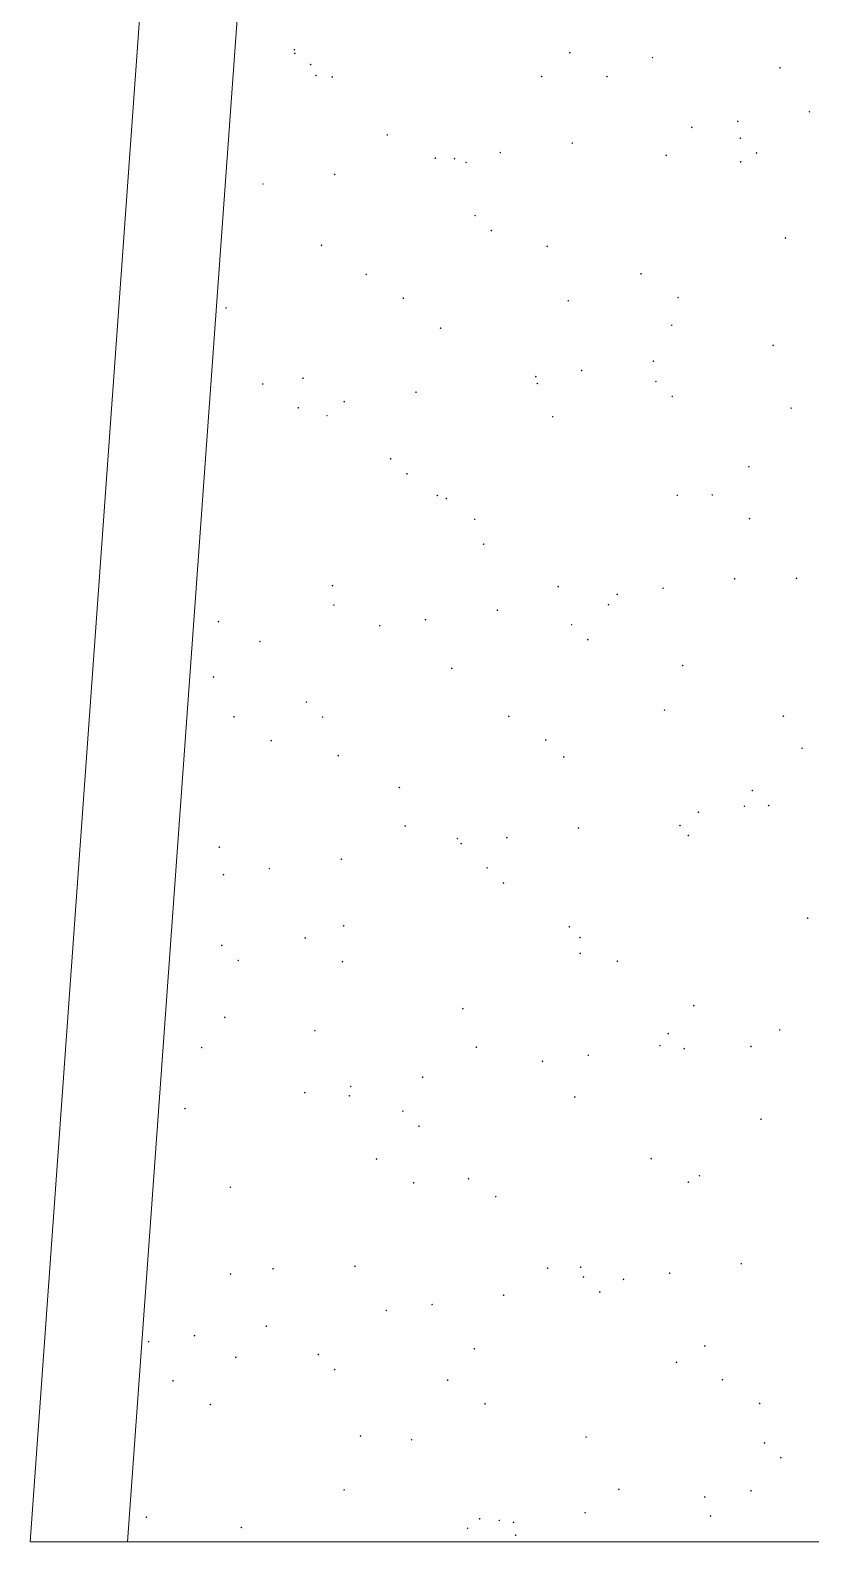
# Model space of a CAD drawing. Header units: millimetres. Extents: x 0 to 414, y 0 to 292.
# Drawn here: x 288.58 to 299.04, y 126.1 to 146.34 of the extents above; entities that cross this region are included whole.
import ezdxf

# ---------------------------------------------------------------- set-up
doc = ezdxf.new("R2010")
doc.units = ezdxf.units.MM

msp = doc.modelspace()

# ---------------------------------------------------------------- hatches: boundary and pattern name
h = msp.add_hatch(color=0)
h.dxf.hatch_style = 2
h.paths.add_polyline_path([(292.121167, 146.061642), (292.108114, 146.074694), (292.121167, 146.087747), (292.134219, 146.074694)])
h = msp.add_hatch(color=0)
h.dxf.hatch_style = 2
h.paths.add_polyline_path([(292.128222, 146.015781), (292.115169, 146.028833), (292.128222, 146.041886), (292.141275, 146.028833)])
h = msp.add_hatch(color=0)
h.dxf.hatch_style = 2
h.paths.add_polyline_path([(292.339889, 145.864086), (292.326836, 145.877139), (292.339889, 145.890192), (292.352942, 145.877139)])
h = msp.add_hatch(color=0)
h.dxf.hatch_style = 2
h.paths.add_polyline_path([(295.811222, 146.022836), (295.798169, 146.035889), (295.811222, 146.048942), (295.824275, 146.035889)])
h = msp.add_hatch(color=0)
h.dxf.hatch_style = 2
h.paths.add_polyline_path([(296.918944, 145.959336), (296.905892, 145.972389), (296.918944, 145.985442), (296.931997, 145.972389)])
h = msp.add_hatch(color=0)
h.dxf.hatch_style = 2
h.paths.add_polyline_path([(292.410444, 145.719447), (292.397392, 145.7325), (292.410444, 145.745553), (292.423497, 145.7325)])
h = msp.add_hatch(color=0)
h.dxf.hatch_style = 2
h.paths.add_polyline_path([(292.629167, 145.698281), (292.616114, 145.711333), (292.629167, 145.724386), (292.642219, 145.711333)])
h = msp.add_hatch(color=0)
h.dxf.hatch_style = 2
h.paths.add_polyline_path([(295.43375, 145.705336), (295.420697, 145.718389), (295.43375, 145.731442), (295.446803, 145.718389)])
h = msp.add_hatch(color=0)
h.dxf.hatch_style = 2
h.paths.add_polyline_path([(296.308639, 145.705336), (296.295586, 145.718389), (296.308639, 145.731442), (296.321692, 145.718389)])
h = msp.add_hatch(color=0)
h.dxf.hatch_style = 2
h.paths.add_polyline_path([(298.626389, 145.821753), (298.613336, 145.834806), (298.626389, 145.847858), (298.639442, 145.834806)])
h = msp.add_hatch(color=0)
h.dxf.hatch_style = 2
h.paths.add_polyline_path([(298.061944, 145.105614), (298.048892, 145.118667), (298.061944, 145.131719), (298.074997, 145.118667)])
h = msp.add_hatch(color=0)
h.dxf.hatch_style = 2
h.paths.add_polyline_path([(299.0215, 145.232614), (299.008447, 145.245667), (299.0215, 145.258719), (299.034553, 145.245667)])
h = msp.add_hatch(color=0)
h.dxf.hatch_style = 2
h.paths.add_polyline_path([(293.366472, 144.922169), (293.353419, 144.935222), (293.366472, 144.948275), (293.379525, 144.935222)])
h = msp.add_hatch(color=0)
h.dxf.hatch_style = 2
h.paths.add_polyline_path([(297.444583, 145.024475), (297.431531, 145.037528), (297.444583, 145.050581), (297.457636, 145.037528)])
h = msp.add_hatch(color=0)
h.dxf.hatch_style = 2
h.paths.add_polyline_path([(298.093694, 144.879836), (298.080642, 144.892889), (298.093694, 144.905942), (298.106747, 144.892889)])
h = msp.add_hatch(color=0)
h.dxf.hatch_style = 2
h.paths.add_polyline_path([(294.879889, 144.685808), (294.866836, 144.698861), (294.879889, 144.711914), (294.892942, 144.698861)])
h = msp.add_hatch(color=0)
h.dxf.hatch_style = 2
h.paths.add_polyline_path([(295.842972, 144.812808), (295.829919, 144.825861), (295.842972, 144.838914), (295.856025, 144.825861)])
h = msp.add_hatch(color=0)
h.dxf.hatch_style = 2
h.paths.add_polyline_path([(297.102389, 144.650531), (297.089336, 144.663583), (297.102389, 144.676636), (297.115442, 144.663583)])
h = msp.add_hatch(color=0)
h.dxf.hatch_style = 2
h.paths.add_polyline_path([(298.312417, 144.682281), (298.299364, 144.695333), (298.312417, 144.708386), (298.325469, 144.695333)])
h = msp.add_hatch(color=0)
h.dxf.hatch_style = 2
h.paths.add_polyline_path([(294.008528, 144.611725), (293.995475, 144.624778), (294.008528, 144.637831), (294.021581, 144.624778)])
h = msp.add_hatch(color=0)
h.dxf.hatch_style = 2
h.paths.add_polyline_path([(294.266056, 144.604669), (294.253003, 144.617722), (294.266056, 144.630775), (294.279108, 144.617722)])
h = msp.add_hatch(color=0)
h.dxf.hatch_style = 2
h.paths.add_polyline_path([(294.421278, 144.555281), (294.408225, 144.568333), (294.421278, 144.581386), (294.434331, 144.568333)])
h = msp.add_hatch(color=0)
h.dxf.hatch_style = 2
h.paths.add_polyline_path([(298.10075, 144.562336), (298.087697, 144.575389), (298.10075, 144.588442), (298.113803, 144.575389)])
h = msp.add_hatch(color=0)
h.dxf.hatch_style = 2
h.paths.add_polyline_path([(291.701361, 144.266003), (291.688308, 144.279056), (291.701361, 144.292108), (291.714414, 144.279056)])
h = msp.add_hatch(color=0)
h.dxf.hatch_style = 2
h.paths.add_polyline_path([(292.660917, 144.393003), (292.647864, 144.406056), (292.660917, 144.419108), (292.673969, 144.406056)])
h = msp.add_hatch(color=0)
h.dxf.hatch_style = 2
h.paths.add_polyline_path([(294.541222, 143.842669), (294.528169, 143.855722), (294.541222, 143.868775), (294.554275, 143.855722)])
h = msp.add_hatch(color=0)
h.dxf.hatch_style = 2
h.paths.add_polyline_path([(294.759944, 143.645114), (294.746892, 143.658167), (294.759944, 143.671219), (294.772997, 143.658167)])
h = msp.add_hatch(color=0)
h.dxf.hatch_style = 2
h.paths.add_polyline_path([(292.484528, 143.444031), (292.471475, 143.457083), (292.484528, 143.470136), (292.497581, 143.457083)])
h = msp.add_hatch(color=0)
h.dxf.hatch_style = 2
h.paths.add_polyline_path([(295.507833, 143.429919), (295.494781, 143.442972), (295.507833, 143.456025), (295.520886, 143.442972)])
h = msp.add_hatch(color=0)
h.dxf.hatch_style = 2
h.paths.add_polyline_path([(298.700472, 143.542808), (298.687419, 143.555861), (298.700472, 143.568914), (298.713525, 143.555861)])
h = msp.add_hatch(color=0)
h.dxf.hatch_style = 2
h.paths.add_polyline_path([(293.08425, 143.055975), (293.071197, 143.069028), (293.08425, 143.082081), (293.097303, 143.069028)])
h = msp.add_hatch(color=0)
h.dxf.hatch_style = 2
h.paths.add_polyline_path([(296.763722, 143.063031), (296.750669, 143.076083), (296.763722, 143.089136), (296.776775, 143.076083)])
h = msp.add_hatch(color=0)
h.dxf.hatch_style = 2
h.paths.add_polyline_path([(293.581667, 142.738475), (293.568614, 142.751528), (293.581667, 142.764581), (293.594719, 142.751528)])
h = msp.add_hatch(color=0)
h.dxf.hatch_style = 2
h.paths.add_polyline_path([(295.790056, 142.703197), (295.777003, 142.71625), (295.790056, 142.729303), (295.803108, 142.71625)])
h = msp.add_hatch(color=0)
h.dxf.hatch_style = 2
h.paths.add_polyline_path([(297.261139, 142.745531), (297.248086, 142.758583), (297.261139, 142.771636), (297.274192, 142.758583)])
h = msp.add_hatch(color=0)
h.dxf.hatch_style = 2
h.paths.add_polyline_path([(291.207472, 142.607947), (291.194419, 142.621), (291.207472, 142.634053), (291.220525, 142.621)])
h = msp.add_hatch(color=0)
h.dxf.hatch_style = 2
h.paths.add_polyline_path([(294.082611, 142.336308), (294.069558, 142.349361), (294.082611, 142.362414), (294.095664, 142.349361)])
h = msp.add_hatch(color=0)
h.dxf.hatch_style = 2
h.paths.add_polyline_path([(297.176472, 142.375114), (297.163419, 142.388167), (297.176472, 142.401219), (297.189525, 142.388167)])
h = msp.add_hatch(color=0)
h.dxf.hatch_style = 2
h.paths.add_polyline_path([(298.534667, 142.107003), (298.521614, 142.120056), (298.534667, 142.133108), (298.547719, 142.120056)])
h = msp.add_hatch(color=0)
h.dxf.hatch_style = 2
h.paths.add_polyline_path([(296.929528, 141.895336), (296.916475, 141.908389), (296.929528, 141.921442), (296.942581, 141.908389)])
h = msp.add_hatch(color=0)
h.dxf.hatch_style = 2
h.paths.add_polyline_path([(292.237583, 141.666031), (292.224531, 141.679083), (292.237583, 141.692136), (292.250636, 141.679083)])
h = msp.add_hatch(color=0)
h.dxf.hatch_style = 2
h.paths.add_polyline_path([(295.356139, 141.687197), (295.343086, 141.70025), (295.356139, 141.713303), (295.369192, 141.70025)])
h = msp.add_hatch(color=0)
h.dxf.hatch_style = 2
h.paths.add_polyline_path([(295.969972, 141.768336), (295.956919, 141.781389), (295.969972, 141.794442), (295.983025, 141.781389)])
h = msp.add_hatch(color=0)
h.dxf.hatch_style = 2
h.paths.add_polyline_path([(296.964806, 141.623697), (296.951753, 141.63675), (296.964806, 141.649803), (296.977858, 141.63675)])
h = msp.add_hatch(color=0)
h.dxf.hatch_style = 2
h.paths.add_polyline_path([(291.697833, 141.588419), (291.684781, 141.601472), (291.697833, 141.614525), (291.710886, 141.601472)])
h = msp.add_hatch(color=0)
h.dxf.hatch_style = 2
h.paths.add_polyline_path([(293.751, 141.479058), (293.737947, 141.492111), (293.751, 141.505164), (293.764053, 141.492111)])
h = msp.add_hatch(color=0)
h.dxf.hatch_style = 2
h.paths.add_polyline_path([(295.377306, 141.595475), (295.364253, 141.608528), (295.377306, 141.621581), (295.390358, 141.608528)])
h = msp.add_hatch(color=0)
h.dxf.hatch_style = 2
h.paths.add_polyline_path([(297.183528, 141.422614), (297.170475, 141.435667), (297.183528, 141.448719), (297.196581, 141.435667)])
h = msp.add_hatch(color=0)
h.dxf.hatch_style = 2
h.paths.add_polyline_path([(292.174083, 141.270919), (292.161031, 141.283972), (292.174083, 141.297025), (292.187136, 141.283972)])
h = msp.add_hatch(color=0)
h.dxf.hatch_style = 2
h.paths.add_polyline_path([(292.787917, 141.352058), (292.774864, 141.365111), (292.787917, 141.378164), (292.800969, 141.365111)])
h = msp.add_hatch(color=0)
h.dxf.hatch_style = 2
h.paths.add_polyline_path([(298.774556, 141.267392), (298.761503, 141.280444), (298.774556, 141.293497), (298.787608, 141.280444)])
h = msp.add_hatch(color=0)
h.dxf.hatch_style = 2
h.paths.add_polyline_path([(292.558611, 141.165086), (292.545558, 141.178139), (292.558611, 141.191192), (292.571664, 141.178139)])
h = msp.add_hatch(color=0)
h.dxf.hatch_style = 2
h.paths.add_polyline_path([(295.581917, 141.150975), (295.568864, 141.164028), (295.581917, 141.177081), (295.594969, 141.164028)])
h = msp.add_hatch(color=0)
h.dxf.hatch_style = 2
h.paths.add_polyline_path([(293.412333, 140.586531), (293.399281, 140.599583), (293.412333, 140.612636), (293.425386, 140.599583)])
h = msp.add_hatch(color=0)
h.dxf.hatch_style = 2
h.paths.add_polyline_path([(298.210111, 140.480697), (298.197058, 140.49375), (298.210111, 140.506803), (298.223164, 140.49375)])
h = msp.add_hatch(color=0)
h.dxf.hatch_style = 2
h.paths.add_polyline_path([(293.631056, 140.385447), (293.618003, 140.3985), (293.631056, 140.411553), (293.644108, 140.3985)])
h = msp.add_hatch(color=0)
h.dxf.hatch_style = 2
h.paths.add_polyline_path([(294.03675, 140.096169), (294.023697, 140.109222), (294.03675, 140.122275), (294.049803, 140.109222)])
h = msp.add_hatch(color=0)
h.dxf.hatch_style = 2
h.paths.add_polyline_path([(294.156694, 140.057364), (294.143642, 140.070417), (294.156694, 140.083469), (294.169747, 140.070417)])
h = msp.add_hatch(color=0)
h.dxf.hatch_style = 2
h.paths.add_polyline_path([(297.250556, 140.099697), (297.237503, 140.11275), (297.250556, 140.125803), (297.263608, 140.11275)])
h = msp.add_hatch(color=0)
h.dxf.hatch_style = 2
h.paths.add_polyline_path([(297.71975, 140.103225), (297.706697, 140.116278), (297.71975, 140.129331), (297.732803, 140.116278)])
h = msp.add_hatch(color=0)
h.dxf.hatch_style = 2
h.paths.add_polyline_path([(294.537694, 139.778669), (294.524642, 139.791722), (294.537694, 139.804775), (294.550747, 139.791722)])
h = msp.add_hatch(color=0)
h.dxf.hatch_style = 2
h.paths.add_polyline_path([(298.217167, 139.785725), (298.204114, 139.798778), (298.217167, 139.811831), (298.230219, 139.798778)])
h = msp.add_hatch(color=0)
h.dxf.hatch_style = 2
h.paths.add_polyline_path([(294.657639, 139.443531), (294.644586, 139.456583), (294.657639, 139.469636), (294.670692, 139.456583)])
h = msp.add_hatch(color=0)
h.dxf.hatch_style = 2
h.paths.add_polyline_path([(298.019611, 138.981392), (298.006558, 138.994444), (298.019611, 139.007497), (298.032664, 138.994444)])
h = msp.add_hatch(color=0)
h.dxf.hatch_style = 2
h.paths.add_polyline_path([(298.848639, 138.988447), (298.835586, 139.0015), (298.848639, 139.014553), (298.861692, 139.0015)])
h = msp.add_hatch(color=0)
h.dxf.hatch_style = 2
h.paths.add_polyline_path([(292.632694, 138.889669), (292.619642, 138.902722), (292.632694, 138.915775), (292.645747, 138.902722)])
h = msp.add_hatch(color=0)
h.dxf.hatch_style = 2
h.paths.add_polyline_path([(295.656, 138.875558), (295.642947, 138.888611), (295.656, 138.901664), (295.669053, 138.888611)])
h = msp.add_hatch(color=0)
h.dxf.hatch_style = 2
h.paths.add_polyline_path([(297.060056, 138.854392), (297.047003, 138.867444), (297.060056, 138.880497), (297.073108, 138.867444)])
h = msp.add_hatch(color=0)
h.dxf.hatch_style = 2
h.paths.add_polyline_path([(292.650333, 138.628614), (292.637281, 138.641667), (292.650333, 138.654719), (292.663386, 138.641667)])
h = msp.add_hatch(color=0)
h.dxf.hatch_style = 2
h.paths.add_polyline_path([(296.329806, 138.635669), (296.316753, 138.648722), (296.329806, 138.661775), (296.342858, 138.648722)])
h = msp.add_hatch(color=0)
h.dxf.hatch_style = 2
h.paths.add_polyline_path([(296.446222, 138.773253), (296.433169, 138.786306), (296.446222, 138.799358), (296.459275, 138.786306)])
h = msp.add_hatch(color=0)
h.dxf.hatch_style = 2
h.paths.add_polyline_path([(291.105167, 138.406364), (291.092114, 138.419417), (291.105167, 138.432469), (291.118219, 138.419417)])
h = msp.add_hatch(color=0)
h.dxf.hatch_style = 2
h.paths.add_polyline_path([(293.878, 138.434586), (293.864947, 138.447639), (293.878, 138.460692), (293.891053, 138.447639)])
h = msp.add_hatch(color=0)
h.dxf.hatch_style = 2
h.paths.add_polyline_path([(294.841083, 138.561586), (294.828031, 138.574639), (294.841083, 138.587692), (294.854136, 138.574639)])
h = msp.add_hatch(color=0)
h.dxf.hatch_style = 2
h.paths.add_polyline_path([(293.264167, 138.353447), (293.251114, 138.3665), (293.264167, 138.379553), (293.277219, 138.3665)])
h = msp.add_hatch(color=0)
h.dxf.hatch_style = 2
h.paths.add_polyline_path([(295.835917, 138.367558), (295.822864, 138.380611), (295.835917, 138.393664), (295.848969, 138.380611)])
h = msp.add_hatch(color=0)
h.dxf.hatch_style = 2
h.paths.add_polyline_path([(291.659028, 138.141781), (291.645975, 138.154833), (291.659028, 138.167886), (291.672081, 138.154833)])
h = msp.add_hatch(color=0)
h.dxf.hatch_style = 2
h.paths.add_polyline_path([(296.051111, 138.166475), (296.038058, 138.179528), (296.051111, 138.192581), (296.064164, 138.179528)])
h = msp.add_hatch(color=0)
h.dxf.hatch_style = 2
h.paths.add_polyline_path([(294.230778, 137.781947), (294.217725, 137.795), (294.230778, 137.808053), (294.243831, 137.795)])
h = msp.add_hatch(color=0)
h.dxf.hatch_style = 2
h.paths.add_polyline_path([(297.324639, 137.820753), (297.311586, 137.833806), (297.324639, 137.846858), (297.337692, 137.833806)])
h = msp.add_hatch(color=0)
h.dxf.hatch_style = 2
h.paths.add_polyline_path([(291.038139, 137.665531), (291.025086, 137.678583), (291.038139, 137.691636), (291.051192, 137.678583)])
h = msp.add_hatch(color=0)
h.dxf.hatch_style = 2
h.paths.add_polyline_path([(292.283444, 137.330392), (292.270392, 137.343444), (292.283444, 137.356497), (292.296497, 137.343444)])
h = msp.add_hatch(color=0)
h.dxf.hatch_style = 2
h.paths.add_polyline_path([(297.081222, 137.224558), (297.068169, 137.237611), (297.081222, 137.250664), (297.094275, 137.237611)])
h = msp.add_hatch(color=0)
h.dxf.hatch_style = 2
h.paths.add_polyline_path([(291.313306, 137.132836), (291.300253, 137.145889), (291.313306, 137.158942), (291.326358, 137.145889)])
h = msp.add_hatch(color=0)
h.dxf.hatch_style = 2
h.paths.add_polyline_path([(292.498639, 137.129308), (292.485586, 137.142361), (292.498639, 137.155414), (292.511692, 137.142361)])
h = msp.add_hatch(color=0)
h.dxf.hatch_style = 2
h.paths.add_polyline_path([(294.992778, 137.139892), (294.979725, 137.152944), (294.992778, 137.165997), (295.005831, 137.152944)])
h = msp.add_hatch(color=0)
h.dxf.hatch_style = 2
h.paths.add_polyline_path([(298.67225, 137.143419), (298.659197, 137.156472), (298.67225, 137.169525), (298.685303, 137.156472)])
h = msp.add_hatch(color=0)
h.dxf.hatch_style = 2
h.paths.add_polyline_path([(291.810722, 136.815336), (291.797669, 136.828389), (291.810722, 136.841442), (291.823775, 136.828389)])
h = msp.add_hatch(color=0)
h.dxf.hatch_style = 2
h.paths.add_polyline_path([(295.490194, 136.822392), (295.477142, 136.835444), (295.490194, 136.848497), (295.503247, 136.835444)])
h = msp.add_hatch(color=0)
h.dxf.hatch_style = 2
h.paths.add_polyline_path([(292.706778, 136.614253), (292.693725, 136.627306), (292.706778, 136.640358), (292.719831, 136.627306)])
h = msp.add_hatch(color=0)
h.dxf.hatch_style = 2
h.paths.add_polyline_path([(295.730083, 136.596614), (295.717031, 136.609667), (295.730083, 136.622719), (295.743136, 136.609667)])
h = msp.add_hatch(color=0)
h.dxf.hatch_style = 2
h.paths.add_polyline_path([(298.922722, 136.713031), (298.909669, 136.726083), (298.922722, 136.739136), (298.935775, 136.726083)])
h = msp.add_hatch(color=0)
h.dxf.hatch_style = 2
h.paths.add_polyline_path([(293.52875, 136.187392), (293.515697, 136.200444), (293.52875, 136.213497), (293.541803, 136.200444)])
h = msp.add_hatch(color=0)
h.dxf.hatch_style = 2
h.paths.add_polyline_path([(298.255972, 136.148586), (298.242919, 136.161639), (298.255972, 136.174692), (298.269025, 136.161639)])
h = msp.add_hatch(color=0)
h.dxf.hatch_style = 2
h.paths.add_polyline_path([(298.474694, 135.947503), (298.461642, 135.960556), (298.474694, 135.973608), (298.487747, 135.960556)])
h = msp.add_hatch(color=0)
h.dxf.hatch_style = 2
h.paths.add_polyline_path([(297.532778, 135.855781), (297.519725, 135.868833), (297.532778, 135.881886), (297.545831, 135.868833)])
h = msp.add_hatch(color=0)
h.dxf.hatch_style = 2
h.paths.add_polyline_path([(298.150139, 135.936919), (298.137086, 135.949972), (298.150139, 135.963025), (298.163192, 135.949972)])
h = msp.add_hatch(color=0)
h.dxf.hatch_style = 2
h.paths.add_polyline_path([(293.606361, 135.672336), (293.593308, 135.685389), (293.606361, 135.698442), (293.619414, 135.685389)])
h = msp.add_hatch(color=0)
h.dxf.hatch_style = 2
h.paths.add_polyline_path([(295.927639, 135.644114), (295.914586, 135.657167), (295.927639, 135.670219), (295.940692, 135.657167)])
h = msp.add_hatch(color=0)
h.dxf.hatch_style = 2
h.paths.add_polyline_path([(297.285833, 135.679392), (297.272781, 135.692444), (297.285833, 135.705497), (297.298886, 135.692444)])
h = msp.add_hatch(color=0)
h.dxf.hatch_style = 2
h.paths.add_polyline_path([(297.398722, 135.545336), (297.385669, 135.558389), (297.398722, 135.571442), (297.411775, 135.558389)])
h = msp.add_hatch(color=0)
h.dxf.hatch_style = 2
h.paths.add_polyline_path([(291.11575, 135.390114), (291.102697, 135.403167), (291.11575, 135.416219), (291.128803, 135.403167)])
h = msp.add_hatch(color=0)
h.dxf.hatch_style = 2
h.paths.add_polyline_path([(294.304861, 135.503003), (294.291808, 135.516056), (294.304861, 135.529108), (294.317914, 135.516056)])
h = msp.add_hatch(color=0)
h.dxf.hatch_style = 2
h.paths.add_polyline_path([(294.35425, 135.435975), (294.341197, 135.449028), (294.35425, 135.462081), (294.367303, 135.449028)])
h = msp.add_hatch(color=0)
h.dxf.hatch_style = 2
h.paths.add_polyline_path([(294.968083, 135.517114), (294.955031, 135.530167), (294.968083, 135.543219), (294.981136, 135.530167)])
h = msp.add_hatch(color=0)
h.dxf.hatch_style = 2
h.paths.add_polyline_path([(292.749111, 135.227836), (292.736058, 135.240889), (292.749111, 135.253942), (292.762164, 135.240889)])
h = msp.add_hatch(color=0)
h.dxf.hatch_style = 2
h.paths.add_polyline_path([(291.172194, 135.019697), (291.159142, 135.03275), (291.172194, 135.045803), (291.185247, 135.03275)])
h = msp.add_hatch(color=0)
h.dxf.hatch_style = 2
h.paths.add_polyline_path([(291.786028, 135.100836), (291.772975, 135.113889), (291.786028, 135.126942), (291.799081, 135.113889)])
h = msp.add_hatch(color=0)
h.dxf.hatch_style = 2
h.paths.add_polyline_path([(294.7035, 135.111419), (294.690447, 135.124472), (294.7035, 135.137525), (294.716553, 135.124472)])
h = msp.add_hatch(color=0)
h.dxf.hatch_style = 2
h.paths.add_polyline_path([(294.922222, 134.910336), (294.909169, 134.923389), (294.922222, 134.936442), (294.935275, 134.923389)])
h = msp.add_hatch(color=0)
h.dxf.hatch_style = 2
h.paths.add_polyline_path([(292.780861, 134.335308), (292.767808, 134.348361), (292.780861, 134.361414), (292.793914, 134.348361)])
h = msp.add_hatch(color=0)
h.dxf.hatch_style = 2
h.paths.add_polyline_path([(298.996806, 134.437614), (298.983753, 134.450667), (298.996806, 134.463719), (299.009858, 134.450667)])
h = msp.add_hatch(color=0)
h.dxf.hatch_style = 2
h.paths.add_polyline_path([(292.265806, 134.173031), (292.252753, 134.186083), (292.265806, 134.199136), (292.278858, 134.186083)])
h = msp.add_hatch(color=0)
h.dxf.hatch_style = 2
h.paths.add_polyline_path([(295.804167, 134.321197), (295.791114, 134.33425), (295.804167, 134.347303), (295.817219, 134.33425)])
h = msp.add_hatch(color=0)
h.dxf.hatch_style = 2
h.paths.add_polyline_path([(295.948806, 134.180086), (295.935753, 134.193139), (295.948806, 134.206192), (295.961858, 134.193139)])
h = msp.add_hatch(color=0)
h.dxf.hatch_style = 2
h.paths.add_polyline_path([(291.151028, 134.074253), (291.137975, 134.087306), (291.151028, 134.100358), (291.164081, 134.087306)])
h = msp.add_hatch(color=0)
h.dxf.hatch_style = 2
h.paths.add_polyline_path([(295.948806, 133.968419), (295.935753, 133.981472), (295.948806, 133.994525), (295.961858, 133.981472)])
h = msp.add_hatch(color=0)
h.dxf.hatch_style = 2
h.paths.add_polyline_path([(291.36975, 133.873169), (291.356697, 133.886222), (291.36975, 133.899275), (291.382803, 133.886222)])
h = msp.add_hatch(color=0)
h.dxf.hatch_style = 2
h.paths.add_polyline_path([(292.76675, 133.855531), (292.753697, 133.868583), (292.76675, 133.881636), (292.779803, 133.868583)])
h = msp.add_hatch(color=0)
h.dxf.hatch_style = 2
h.paths.add_polyline_path([(296.446222, 133.862586), (296.433169, 133.875639), (296.446222, 133.888692), (296.459275, 133.875639)])
h = msp.add_hatch(color=0)
h.dxf.hatch_style = 2
h.paths.add_polyline_path([(291.189833, 133.111169), (291.176781, 133.124222), (291.189833, 133.137275), (291.202886, 133.124222)])
h = msp.add_hatch(color=0)
h.dxf.hatch_style = 2
h.paths.add_polyline_path([(294.378944, 133.227586), (294.365892, 133.240639), (294.378944, 133.253692), (294.391997, 133.240639)])
h = msp.add_hatch(color=0)
h.dxf.hatch_style = 2
h.paths.add_polyline_path([(297.472806, 133.266392), (297.459753, 133.279444), (297.472806, 133.292497), (297.485858, 133.279444)])
h = msp.add_hatch(color=0)
h.dxf.hatch_style = 2
h.paths.add_polyline_path([(292.396333, 132.931253), (292.383281, 132.944306), (292.396333, 132.957358), (292.409386, 132.944306)])
h = msp.add_hatch(color=0)
h.dxf.hatch_style = 2
h.paths.add_polyline_path([(298.622861, 132.941836), (298.609808, 132.954889), (298.622861, 132.967942), (298.635914, 132.954889)])
h = msp.add_hatch(color=0)
h.dxf.hatch_style = 2
h.paths.add_polyline_path([(294.558861, 132.712531), (294.545808, 132.725583), (294.558861, 132.738636), (294.571914, 132.725583)])
h = msp.add_hatch(color=0)
h.dxf.hatch_style = 2
h.paths.add_polyline_path([(297.017722, 132.730169), (297.004669, 132.743222), (297.017722, 132.756275), (297.030775, 132.743222)])
h = msp.add_hatch(color=0)
h.dxf.hatch_style = 2
h.paths.add_polyline_path([(297.127083, 132.892447), (297.114031, 132.9055), (297.127083, 132.918553), (297.140136, 132.9055)])
h = msp.add_hatch(color=0)
h.dxf.hatch_style = 2
h.paths.add_polyline_path([(298.238333, 132.719586), (298.225281, 132.732639), (298.238333, 132.745692), (298.251386, 132.732639)])
h = msp.add_hatch(color=0)
h.dxf.hatch_style = 2
h.paths.add_polyline_path([(290.879389, 132.705475), (290.866336, 132.718528), (290.879389, 132.731581), (290.892442, 132.718528)])
h = msp.add_hatch(color=0)
h.dxf.hatch_style = 2
h.paths.add_polyline_path([(295.444333, 132.522031), (295.431281, 132.535083), (295.444333, 132.548136), (295.457386, 132.535083)])
h = msp.add_hatch(color=0)
h.dxf.hatch_style = 2
h.paths.add_polyline_path([(296.058167, 132.603169), (296.045114, 132.616222), (296.058167, 132.629275), (296.071219, 132.616222)])
h = msp.add_hatch(color=0)
h.dxf.hatch_style = 2
h.paths.add_polyline_path([(297.342278, 132.691364), (297.329225, 132.704417), (297.342278, 132.717469), (297.355331, 132.704417)])
h = msp.add_hatch(color=0)
h.dxf.hatch_style = 2
h.paths.add_polyline_path([(293.839194, 132.310364), (293.826142, 132.323417), (293.839194, 132.336469), (293.852247, 132.323417)])
h = msp.add_hatch(color=0)
h.dxf.hatch_style = 2
h.paths.add_polyline_path([(292.262278, 132.102225), (292.249225, 132.115278), (292.262278, 132.128331), (292.275331, 132.115278)])
h = msp.add_hatch(color=0)
h.dxf.hatch_style = 2
h.paths.add_polyline_path([(292.876111, 132.183364), (292.863058, 132.196417), (292.876111, 132.209469), (292.889164, 132.196417)])
h = msp.add_hatch(color=0)
h.dxf.hatch_style = 2
h.paths.add_polyline_path([(292.858472, 132.059892), (292.845419, 132.072944), (292.858472, 132.085997), (292.871525, 132.072944)])
h = msp.add_hatch(color=0)
h.dxf.hatch_style = 2
h.paths.add_polyline_path([(295.87825, 132.045781), (295.865197, 132.058833), (295.87825, 132.071886), (295.891303, 132.058833)])
h = msp.add_hatch(color=0)
h.dxf.hatch_style = 2
h.paths.add_polyline_path([(290.657139, 131.890558), (290.644086, 131.903611), (290.657139, 131.916664), (290.670192, 131.903611)])
h = msp.add_hatch(color=0)
h.dxf.hatch_style = 2
h.paths.add_polyline_path([(293.574611, 131.855281), (293.561558, 131.868333), (293.574611, 131.881386), (293.587664, 131.868333)])
h = msp.add_hatch(color=0)
h.dxf.hatch_style = 2
h.paths.add_polyline_path([(298.372389, 131.749447), (298.359336, 131.7625), (298.372389, 131.775553), (298.385442, 131.7625)])
h = msp.add_hatch(color=0)
h.dxf.hatch_style = 2
h.paths.add_polyline_path([(293.789806, 131.654197), (293.776753, 131.66725), (293.789806, 131.680303), (293.802858, 131.66725)])
h = msp.add_hatch(color=0)
h.dxf.hatch_style = 2
h.paths.add_polyline_path([(293.221833, 131.213225), (293.208781, 131.226278), (293.221833, 131.239331), (293.234886, 131.226278)])
h = msp.add_hatch(color=0)
h.dxf.hatch_style = 2
h.paths.add_polyline_path([(296.901306, 131.220281), (296.888253, 131.233333), (296.901306, 131.246386), (296.914358, 131.233333)])
h = msp.add_hatch(color=0)
h.dxf.hatch_style = 2
h.paths.add_polyline_path([(293.71925, 130.895725), (293.706197, 130.908778), (293.71925, 130.921831), (293.732303, 130.908778)])
h = msp.add_hatch(color=0)
h.dxf.hatch_style = 2
h.paths.add_polyline_path([(294.453028, 130.952169), (294.439975, 130.965222), (294.453028, 130.978275), (294.466081, 130.965222)])
h = msp.add_hatch(color=0)
h.dxf.hatch_style = 2
h.paths.add_polyline_path([(297.398722, 130.902781), (297.385669, 130.915833), (297.398722, 130.928886), (297.411775, 130.915833)])
h = msp.add_hatch(color=0)
h.dxf.hatch_style = 2
h.paths.add_polyline_path([(297.546889, 130.990975), (297.533836, 131.004028), (297.546889, 131.017081), (297.559942, 131.004028)])
h = msp.add_hatch(color=0)
h.dxf.hatch_style = 2
h.paths.add_polyline_path([(291.263917, 130.835753), (291.250864, 130.848806), (291.263917, 130.861858), (291.276969, 130.848806)])
h = msp.add_hatch(color=0)
h.dxf.hatch_style = 2
h.paths.add_polyline_path([(294.819917, 130.712281), (294.806864, 130.725333), (294.819917, 130.738386), (294.832969, 130.725333)])
h = msp.add_hatch(color=0)
h.dxf.hatch_style = 2
h.paths.add_polyline_path([(291.267444, 129.675114), (291.254392, 129.688167), (291.267444, 129.701219), (291.280497, 129.688167)])
h = msp.add_hatch(color=0)
h.dxf.hatch_style = 2
h.paths.add_polyline_path([(291.835417, 129.745669), (291.822364, 129.758722), (291.835417, 129.771775), (291.848469, 129.758722)])
h = msp.add_hatch(color=0)
h.dxf.hatch_style = 2
h.paths.add_polyline_path([(292.932556, 129.780947), (292.919503, 129.794), (292.932556, 129.807053), (292.945608, 129.794)])
h = msp.add_hatch(color=0)
h.dxf.hatch_style = 2
h.paths.add_polyline_path([(295.514889, 129.752725), (295.501836, 129.765778), (295.514889, 129.778831), (295.527942, 129.765778)])
h = msp.add_hatch(color=0)
h.dxf.hatch_style = 2
h.paths.add_polyline_path([(295.955861, 129.766836), (295.942808, 129.779889), (295.955861, 129.792942), (295.968914, 129.779889)])
h = msp.add_hatch(color=0)
h.dxf.hatch_style = 2
h.paths.add_polyline_path([(297.14825, 129.685697), (297.135197, 129.69875), (297.14825, 129.711803), (297.161303, 129.69875)])
h = msp.add_hatch(color=0)
h.dxf.hatch_style = 2
h.paths.add_polyline_path([(298.107806, 129.812697), (298.094753, 129.82575), (298.107806, 129.838803), (298.120858, 129.82575)])
h = msp.add_hatch(color=0)
h.dxf.hatch_style = 2
h.paths.add_polyline_path([(295.994667, 129.636308), (295.981614, 129.649361), (295.994667, 129.662414), (296.007719, 129.649361)])
h = msp.add_hatch(color=0)
h.dxf.hatch_style = 2
h.paths.add_polyline_path([(296.530889, 129.604558), (296.517836, 129.617611), (296.530889, 129.630664), (296.543942, 129.617611)])
h = msp.add_hatch(color=0)
h.dxf.hatch_style = 2
h.paths.add_polyline_path([(294.92575, 129.392892), (294.912697, 129.405944), (294.92575, 129.418997), (294.938803, 129.405944)])
h = msp.add_hatch(color=0)
h.dxf.hatch_style = 2
h.paths.add_polyline_path([(296.213389, 129.435225), (296.200336, 129.448278), (296.213389, 129.461331), (296.226442, 129.448278)])
h = msp.add_hatch(color=0)
h.dxf.hatch_style = 2
h.paths.add_polyline_path([(293.352361, 129.188281), (293.339308, 129.201333), (293.352361, 129.214386), (293.365414, 129.201333)])
h = msp.add_hatch(color=0)
h.dxf.hatch_style = 2
h.paths.add_polyline_path([(293.966194, 129.265892), (293.953142, 129.278944), (293.966194, 129.291997), (293.979247, 129.278944)])
h = msp.add_hatch(color=0)
h.dxf.hatch_style = 2
h.paths.add_polyline_path([(291.747222, 128.976614), (291.734169, 128.989667), (291.747222, 129.002719), (291.760275, 128.989667)])
h = msp.add_hatch(color=0)
h.dxf.hatch_style = 2
h.paths.add_polyline_path([(290.170306, 128.768475), (290.157253, 128.781528), (290.170306, 128.794581), (290.183358, 128.781528)])
h = msp.add_hatch(color=0)
h.dxf.hatch_style = 2
h.paths.add_polyline_path([(290.784139, 128.849614), (290.771086, 128.862667), (290.784139, 128.875719), (290.797192, 128.862667)])
h = msp.add_hatch(color=0)
h.dxf.hatch_style = 2
h.paths.add_polyline_path([(294.530639, 128.673225), (294.517586, 128.686278), (294.530639, 128.699331), (294.543692, 128.686278)])
h = msp.add_hatch(color=0)
h.dxf.hatch_style = 2
h.paths.add_polyline_path([(297.620972, 128.712031), (297.607919, 128.725083), (297.620972, 128.738136), (297.634025, 128.725083)])
h = msp.add_hatch(color=0)
h.dxf.hatch_style = 2
h.paths.add_polyline_path([(291.338, 128.560336), (291.324947, 128.573389), (291.338, 128.586442), (291.351053, 128.573389)])
h = msp.add_hatch(color=0)
h.dxf.hatch_style = 2
h.paths.add_polyline_path([(292.442194, 128.599142), (292.429142, 128.612194), (292.442194, 128.625247), (292.455247, 128.612194)])
h = msp.add_hatch(color=0)
h.dxf.hatch_style = 2
h.paths.add_polyline_path([(297.239972, 128.493308), (297.226919, 128.506361), (297.239972, 128.519414), (297.253025, 128.506361)])
h = msp.add_hatch(color=0)
h.dxf.hatch_style = 2
h.paths.add_polyline_path([(292.660917, 128.398058), (292.647864, 128.411111), (292.660917, 128.424164), (292.673969, 128.411111)])
h = msp.add_hatch(color=0)
h.dxf.hatch_style = 2
h.paths.add_polyline_path([(297.857333, 128.260475), (297.844281, 128.273528), (297.857333, 128.286581), (297.870386, 128.273528)])
h = msp.add_hatch(color=0)
h.dxf.hatch_style = 2
h.paths.add_polyline_path([(290.494861, 128.246364), (290.481808, 128.259417), (290.494861, 128.272469), (290.507914, 128.259417)])
h = msp.add_hatch(color=0)
h.dxf.hatch_style = 2
h.paths.add_polyline_path([(294.174333, 128.253419), (294.161281, 128.266472), (294.174333, 128.279525), (294.187386, 128.266472)])
h = msp.add_hatch(color=0)
h.dxf.hatch_style = 2
h.paths.add_polyline_path([(290.995806, 127.928864), (290.982753, 127.941917), (290.995806, 127.954969), (291.008858, 127.941917)])
h = msp.add_hatch(color=0)
h.dxf.hatch_style = 2
h.paths.add_polyline_path([(294.675278, 127.935919), (294.662225, 127.948972), (294.675278, 127.962025), (294.688331, 127.948972)])
h = msp.add_hatch(color=0)
h.dxf.hatch_style = 2
h.paths.add_polyline_path([(298.35475, 127.942975), (298.341697, 127.956028), (298.35475, 127.969081), (298.367803, 127.956028)])
h = msp.add_hatch(color=0)
h.dxf.hatch_style = 2
h.paths.add_polyline_path([(293.006639, 127.505531), (292.993586, 127.518583), (293.006639, 127.531636), (293.019692, 127.518583)])
h = msp.add_hatch(color=0)
h.dxf.hatch_style = 2
h.paths.add_polyline_path([(293.691028, 127.456142), (293.677975, 127.469194), (293.691028, 127.482247), (293.704081, 127.469194)])
h = msp.add_hatch(color=0)
h.dxf.hatch_style = 2
h.paths.add_polyline_path([(296.029944, 127.491419), (296.016892, 127.504472), (296.029944, 127.517525), (296.042997, 127.504472)])
h = msp.add_hatch(color=0)
h.dxf.hatch_style = 2
h.paths.add_polyline_path([(298.41825, 127.413808), (298.405197, 127.426861), (298.41825, 127.439914), (298.431303, 127.426861)])
h = msp.add_hatch(color=0)
h.dxf.hatch_style = 2
h.paths.add_polyline_path([(298.636972, 127.216253), (298.623919, 127.229306), (298.636972, 127.242358), (298.650025, 127.229306)])
h = msp.add_hatch(color=0)
h.dxf.hatch_style = 2
h.paths.add_polyline_path([(292.787917, 126.785864), (292.774864, 126.798917), (292.787917, 126.811969), (292.800969, 126.798917)])
h = msp.add_hatch(color=0)
h.dxf.hatch_style = 2
h.paths.add_polyline_path([(296.467389, 126.792919), (296.454336, 126.805972), (296.467389, 126.819025), (296.480442, 126.805972)])
h = msp.add_hatch(color=0)
h.dxf.hatch_style = 2
h.paths.add_polyline_path([(297.620972, 126.690614), (297.607919, 126.703667), (297.620972, 126.716719), (297.634025, 126.703667)])
h = msp.add_hatch(color=0)
h.dxf.hatch_style = 2
h.paths.add_polyline_path([(298.238333, 126.771753), (298.225281, 126.784806), (298.238333, 126.797858), (298.251386, 126.784806)])
h = msp.add_hatch(color=0)
h.dxf.hatch_style = 2
h.paths.add_polyline_path([(296.015833, 126.478947), (296.002781, 126.492), (296.015833, 126.505053), (296.028886, 126.492)])
h = msp.add_hatch(color=0)
h.dxf.hatch_style = 2
h.paths.add_polyline_path([(297.695056, 126.436614), (297.682003, 126.449667), (297.695056, 126.462719), (297.708108, 126.449667)])
h = msp.add_hatch(color=0)
h.dxf.hatch_style = 2
h.paths.add_polyline_path([(290.138556, 126.418975), (290.125503, 126.432028), (290.138556, 126.445081), (290.151608, 126.432028)])
h = msp.add_hatch(color=0)
h.dxf.hatch_style = 2
h.paths.add_polyline_path([(291.412083, 126.281392), (291.399031, 126.294444), (291.412083, 126.307497), (291.425136, 126.294444)])
h = msp.add_hatch(color=0)
h.dxf.hatch_style = 2
h.paths.add_polyline_path([(294.442444, 126.270808), (294.429392, 126.283861), (294.442444, 126.296914), (294.455497, 126.283861)])
h = msp.add_hatch(color=0)
h.dxf.hatch_style = 2
h.paths.add_polyline_path([(294.604722, 126.397808), (294.591669, 126.410861), (294.604722, 126.423914), (294.617775, 126.410861)])
h = msp.add_hatch(color=0)
h.dxf.hatch_style = 2
h.paths.add_polyline_path([(294.865778, 126.376642), (294.852725, 126.389694), (294.865778, 126.402747), (294.878831, 126.389694)])
h = msp.add_hatch(color=0)
h.dxf.hatch_style = 2
h.paths.add_polyline_path([(295.056278, 126.351947), (295.043225, 126.365), (295.056278, 126.378053), (295.069331, 126.365)])
h = msp.add_hatch(color=0)
h.dxf.hatch_style = 2
h.paths.add_polyline_path([(295.0845, 126.179086), (295.071447, 126.192139), (295.0845, 126.205192), (295.097553, 126.192139)])

# ---------------------------------------------------------------- linework, layer by layer
at = {"color": 0, "lineweight": 0}
for points in [[(288.582806, 126.103944), (290.110333, 147.358806), (290.752389, 168.656), (290.505444, 189.963778), (289.376556, 211.243333)], [(289.888083, 126.103944), (291.415611, 147.358806), (292.057667, 168.656), (291.81425, 189.963778), (290.681833, 211.243333)], [(304.852917, 126.103944), (288.582806, 126.103944)]]:
    msp.add_lwpolyline(points, dxfattribs=at)

doc.saveas('drawing.dxf')
